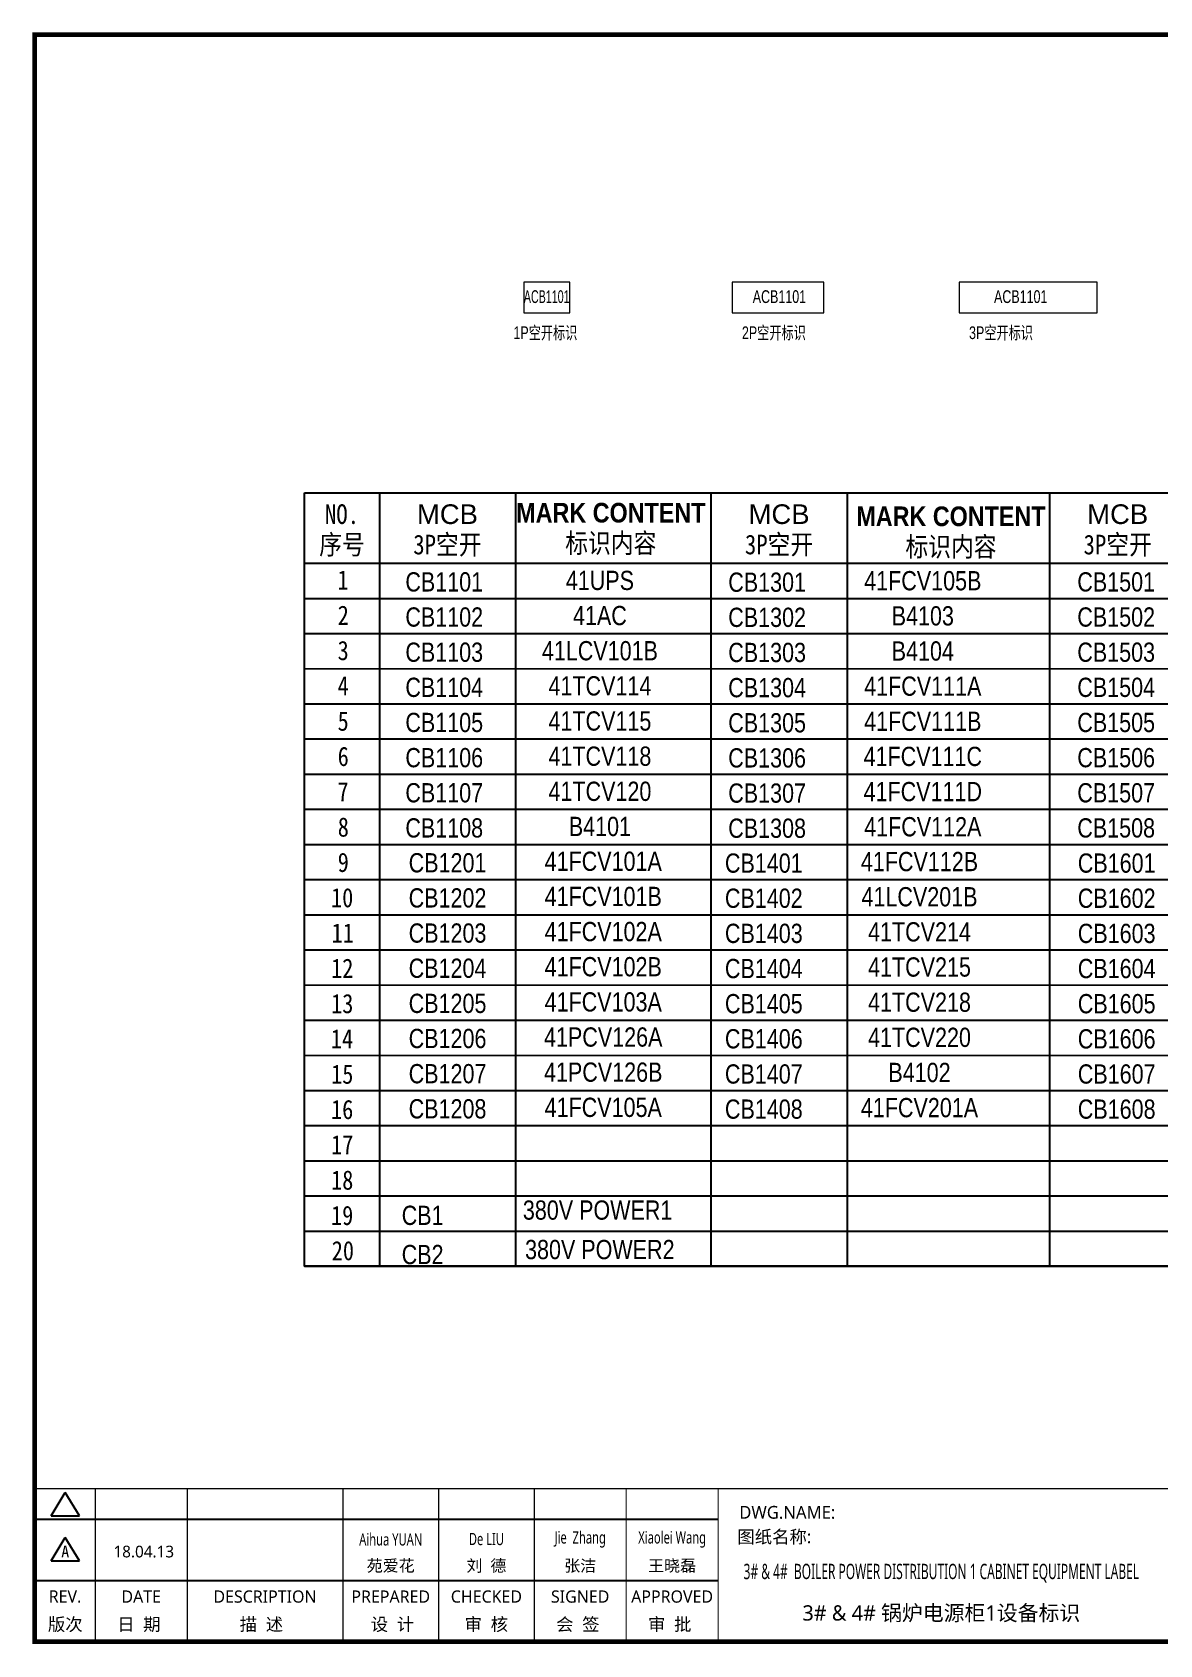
# Model space of a CAD drawing. Extents: x 81437 to 204847, y -54597 to -29444.
# Drawn here: x 115736 to 117947, y -36870 to -33708 of the extents above; entities that cross this region are included whole.
import ezdxf
from ezdxf.enums import TextEntityAlignment as Align

# ---------------------------------------------------------------- set-up
doc = ezdxf.new("R2010")
doc.units = 0
doc.header["$LTSCALE"] = 100
doc.header["$MEASUREMENT"] = 0
for name, color, linetype in [('t', 1, 'Continuous'), ('YLT_GridLine', 7, 'Continuous'), ('YLT_GridText', 7, 'Continuous')]:
    doc.layers.add(name, color=color, linetype=linetype)
doc.layers.add('细实线', color=7, linetype='Continuous', lineweight=20)
doc.styles.add('HZ', font='arial.ttf', dxfattribs={"width": 0.7})
doc.styles.get("Standard").update_dxf_attribs({"font": ''})
doc.styles.add('YLT_Grid', font='', dxfattribs={"width": 0.85})
doc.styles.add('微软雅黑', font='')
doc.styles.get('Standard').set_extended_font_data('SimSun')
doc.styles.get('YLT_Grid').set_extended_font_data('宋体')
doc.styles.get('微软雅黑').set_extended_font_data('Microsoft YaHei')

# ---------------------------------------------------------------- blocks, each defined once
blk = doc.blocks.new('图框')
at = {"color": 7}
for p, q in [((-6.2, -2970.4), (1334, -2970.4)), ((-6.2, -3090.4), (1334, -3090.4))]:
    blk.add_line(p, q, dxfattribs=at)
at = {"color": 7, "const_width": 3}
blk.add_lwpolyline([(4109.5, -2910.4), (-6.2, -2910.4)], dxfattribs=at)
at = {"layer": 't', "color": 7}
for p, q in [((25.8, -2963.9), (53.7, -2918)), ((81.7, -2963.9), (53.7, -2918)), ((25.8, -2963.9), (81.7, -2963.9)), ((25.8, -3051.8), (53.7, -3006)), ((81.7, -3051.8), (53.7, -3006)), ((25.8, -3051.8), (81.7, -3051.8))]:
    blk.add_line(p, q, dxfattribs=at)
at = {"layer": 't', "color": 7, "const_width": 9.62}
blk.add_lwpolyline([(4109.5, -3210.4), (4109.5, -58.9), (-6.2, -58.9), (-6.2, -3210.4)], close=True, dxfattribs=at)
at = {"layer": 't', "color": 7, "const_width": 2.4}
for points in [[(112.6, -2911.6), (112.6, -3210.4)], [(292.9, -2911.6), (292.9, -3210.4)], [(598.2, -2911.6), (598.2, -3215.3)], [(785.8, -2911.6), (785.8, -3215.3)], [(973.4, -2911.6), (973.4, -3215.3)], [(1153.7, -2911.6), (1153.7, -3215.3)], [(1334, -2911.6), (1334, -3215.3)]]:
    blk.add_lwpolyline(points, dxfattribs=at)
at = {"color": 7, "style": '微软雅黑', "flags": 8}
for tag, p, height in [('DWG.NAME:', (1375.5, -2969.2), 25), ('DWG.NO.:', (3122, -3089.3), 24), ('图纸编号', (3309.2, -3111.3), 24), ('FILENO.:', (3122.5, -3165), 24), ('文档号', (3311.6, -3183), 24)]:
    blk.add_attdef(tag, p, '', height=height, dxfattribs=at)
at = {"color": 7, "style": '微软雅黑', "width": 0.8, "flags": 8}
for tag, p, height in [('PROJECTNAME:', (3119.3, -2971.7), 24), ('PROJECT_NAME', (3324.7, -2969.2), 25)]:
    blk.add_attdef(tag, p, '', height=height, dxfattribs=at)
at = {"color": 7, "style": '微软雅黑', "flags": 8}
for tag, height, width, p in [('RENLIU', 24, 0.7, (692, -3009.2)), ('SHUFENWANG', 24, 0.7, (879.6, -3009.2)), ('FANGHOU', 24, 0.7, (1063.6, -3009.2)), ('DANDANLI', 24, 0.7, (1243.9, -3009.2)), ('#10STATIONONTROLCABINETCOVER', 30, 0.6, (1771.7, -3076)), ('HANGZHOUHOLLYSYSAUTOMATIONCO.,LTD.', 24, 0.7, (2763.9, -3104.6))]:
    blk.add_attdef(tag, text='', height=height, dxfattribs=dict(at, width=width)).set_placement(p, align=Align.MIDDLE)
for tag, p in [('图纸名称:', (1371.6, -3024.8)), ('项目名称', (3272.9, -3045.6))]:
    blk.add_attdef(tag, text='', height=25, dxfattribs=at).set_placement(p, align=Align.BOTTOM_LEFT)
at = {"color": 7, "flags": 8}
blk.add_attdef('A', text='', height=23, dxfattribs=at).set_placement((53.7, -3033.7), align=Align.MIDDLE)
at = {"color": 7, "style": '微软雅黑', "flags": 8}
for tag, height, p in [('设计时间', 23, (207.7, -3033.7)), ('刘仁', 23, (692, -3061.1)), ('王姝芬', 23, (879.6, -3061.1)), ('侯方', 23, (1063.6, -3061.1)), ('李丹丹', 23, (1243.9, -3061.1)), ('PAGEXOFX', 24, (3947.6, -3097.9)), ('REV.', 24, (53.2, -3121.9)), ('DATE', 24, (202.7, -3121.9)), ('DESCRIPTION', 24, (445.6, -3121.9)), ('PREPARED', 24, (692, -3121.9)), ('CHECKED', 24, (879.6, -3121.9)), ('SIGNED', 24, (1063.6, -3121.9)), ('APPROVED', 24, (1243.9, -3121.9)), ('图纸名称', 30, (1771.7, -3153.6)), ('第几页共几页', 24, (3947.6, -3172.9))]:
    blk.add_attdef(tag, text='', height=height, dxfattribs=at).set_placement(p, align=Align.MIDDLE)
at = {"layer": 't', "color": 7, "style": '微软雅黑'}
for s, p in [('版次', (53.7, -3176.5)), ('日  期', (198, -3176.5)), ('描  述', (438.3, -3176.5)), ('设  计', (695.3, -3176.5)), ('审  核', (879.4, -3176.5)), ('会  签', (1058.9, -3176.5)), ('审  批', (1239.1, -3176.5))]:
    blk.add_text(s, height=25, dxfattribs=at).set_placement(p, align=Align.MIDDLE_CENTER)
blk = doc.blocks.new('空开标识')
at = {"layer": 'YLT_GridText', "style": 'YLT_Grid', "width": 0.85}
blk.add_attdef('A路1', text='', height=28, dxfattribs=at).set_placement((38.7, 3.5), align=Align.CENTER)
blk = doc.blocks.new('空开12')
at = {"layer": 'YLT_GridText', "style": 'YLT_Grid', "width": 0.8}
blk.add_attdef('KA1', text='', height=28, dxfattribs=at).set_placement((31.4, 0.8), align=Align.CENTER)

msp = doc.modelspace()

# ---------------------------------------------------------------- linework, layer by layer
at = {"layer": 'YLT_GridLine', "color": 7, "lineweight": 25}
for p, q in [((116416.3, -34611.3), (116416.3, -36127.8)), ((116683.4, -34611.3), (116683.4, -36127.8)), ((117066.5, -34611.2), (117066.5, -36127.8)), ((117333.6, -34611.2), (117333.7, -36127.9)), ((117730.7, -34611.3), (117730.7, -36127.9)), ((117730.7, -34611.3), (117730.7, -36127.9)), ((116269.8, -34749.1), (119367.4, -34749.3)), ((116269.8, -34818.1), (119367.4, -34818.2)), ((116269.8, -34887), (119367.4, -34887.1)), ((116269.8, -34955.9), (119367.4, -34956.1)), ((116269.8, -35024.9), (119367.4, -35025)), ((116269.8, -35093.8), (119367.4, -35093.9)), ((116269.8, -35162.7), (119367.4, -35162.9)), ((116269.8, -35231.7), (119367.4, -35231.8)), ((116269.8, -35300.6), (119367.4, -35300.7)), ((116269.8, -35369.5), (119367.4, -35369.7)), ((116269.8, -35438.5), (119367.4, -35438.6)), ((116269.8, -35507.4), (119367.4, -35507.6)), ((116269.8, -35576.3), (119367.4, -35576.5)), ((116269.8, -35645.3), (119367.4, -35645.4)), ((116269.8, -35714.2), (119367.4, -35714.4)), ((116269.8, -35783.1), (119367.4, -35783.3)), ((116269.8, -35852.1), (119367.4, -35852.2)), ((116269.8, -35921), (119367.4, -35921.2)), ((116269.8, -35989.9), (119367.4, -35990.1)), ((116269.8, -36058.9), (119367.4, -36059)), ((116269.8, -36127.8), (119367.4, -36128))]:
    msp.add_line(p, q, dxfattribs=at)
msp.add_lwpolyline([(116269.8, -34611.3), (119367.4, -34611.4), (119367.4, -36128), (116269.8, -36127.8)], close=True, dxfattribs=at)
at = {"layer": '细实线'}
for points in [[(116699.6, -34258.1), (116789.6, -34258.1), (116789.6, -34198.1), (116699.6, -34198.1)], [(117108.1, -34258.1), (117288.1, -34258.1), (117288.1, -34198.1), (117108.1, -34198.1)], [(117553.6, -34258.1), (117823.6, -34258), (117823.6, -34198), (117553.6, -34198.1)]]:
    msp.add_lwpolyline(points, close=True, dxfattribs=at)

# ---------------------------------------------------------------- block references
at = {"color": 1}
ref = msp.add_blockref('图框', (115746.6, -33653.7), dxfattribs=at)
ref.add_attrib('图纸名称:', '图纸名称:', dxfattribs={"color": 7, "height": 25, "style": '微软雅黑', "flags": 8}).set_placement((117118.2, -36678.5), align=Align.BOTTOM_LEFT)
ref.add_attrib('#10STATIONONTROLCABINETCOVER', '3# & 4#  BOILER POWER DISTRIBUTION 1 CABINET EQUIPMENT LABEL', dxfattribs={"color": 7, "height": 30, "style": '微软雅黑', "width": 0.6, "flags": 8}).set_placement((117518.3, -36729.8), align=Align.MIDDLE)
ref.add_attrib('DWG.NAME:', 'DWG.NAME:', (117122, -36623), dxfattribs={"color": 7, "height": 25, "style": '微软雅黑', "flags": 8})
ref.add_attrib('DANDANLI', 'Xiaolei Wang', dxfattribs={"color": 7, "height": 24, "style": '微软雅黑', "width": 0.7, "flags": 8}).set_placement((116990.4, -36663), align=Align.MIDDLE)
ref.add_attrib('FANGHOU', 'Jie  Zhang', dxfattribs={"color": 7, "height": 24, "style": '微软雅黑', "width": 0.7, "flags": 8}).set_placement((116810.1, -36663), align=Align.MIDDLE)
ref.add_attrib('SHUFENWANG', 'De LIU', dxfattribs={"color": 7, "height": 24, "style": '微软雅黑', "width": 0.7, "flags": 8}).set_placement((116626.2, -36663), align=Align.MIDDLE)
ref.add_attrib('RENLIU', 'Aihua YUAN', dxfattribs={"color": 7, "height": 24, "style": '微软雅黑', "width": 0.7, "flags": 8}).set_placement((116438.6, -36663), align=Align.MIDDLE)
ref.add_attrib('APPROVED', 'APPROVED', dxfattribs={"color": 7, "height": 24, "style": '微软雅黑'}).set_placement((116990.4, -36775.7), align=Align.MIDDLE)
ref.add_attrib('SIGNED', 'SIGNED', dxfattribs={"color": 7, "height": 24, "style": '微软雅黑'}).set_placement((116810.1, -36775.7), align=Align.MIDDLE)
ref.add_attrib('CHECKED', 'CHECKED', dxfattribs={"color": 7, "height": 24, "style": '微软雅黑'}).set_placement((116626.2, -36775.7), align=Align.MIDDLE)
ref.add_attrib('PREPARED', 'PREPARED', dxfattribs={"color": 7, "height": 24, "style": '微软雅黑'}).set_placement((116438.6, -36775.7), align=Align.MIDDLE)
ref.add_attrib('DESCRIPTION', 'DESCRIPTION', dxfattribs={"color": 7, "height": 24, "style": '微软雅黑'}).set_placement((116192.1, -36775.7), align=Align.MIDDLE)
ref.add_attrib('DATE', 'DATE', dxfattribs={"color": 7, "height": 24, "style": '微软雅黑', "flags": 8}).set_placement((115949.3, -36775.7), align=Align.MIDDLE)
ref.add_attrib('REV.', 'REV.', dxfattribs={"color": 7, "height": 24, "style": '微软雅黑', "flags": 8}).set_placement((115799.8, -36775.7), align=Align.MIDDLE)
ref.add_attrib('A', 'A', dxfattribs={"color": 7, "height": 23, "flags": 8}).set_placement((115800.3, -36687.5), align=Align.MIDDLE)
ref.add_attrib('设计时间', '18.04.13', dxfattribs={"color": 7, "height": 23, "style": '微软雅黑', "flags": 8}).set_placement((115954.3, -36687.5), align=Align.MIDDLE)
ref.add_attrib('李丹丹', '王晓磊', dxfattribs={"color": 7, "height": 23, "style": '微软雅黑', "flags": 8}).set_placement((116990.4, -36714.8), align=Align.MIDDLE)
ref.add_attrib('侯方', '张洁', dxfattribs={"color": 7, "height": 23, "style": '微软雅黑', "flags": 8}).set_placement((116810.1, -36714.8), align=Align.MIDDLE)
ref.add_attrib('王姝芬', '刘  德', dxfattribs={"color": 7, "height": 23, "style": '微软雅黑', "flags": 8}).set_placement((116626.2, -36714.8), align=Align.MIDDLE)
ref.add_attrib('刘仁', '苑爱花', dxfattribs={"color": 7, "height": 23, "style": '微软雅黑', "flags": 8}).set_placement((116438.6, -36714.8), align=Align.MIDDLE)
ref.add_attrib('图纸名称', '3# & 4# 锅炉电源柜1设备标识', dxfattribs={"color": 7, "height": 30, "style": '微软雅黑', "flags": 8}).set_placement((117518.3, -36807.3), align=Align.MIDDLE)
at = {"layer": '细实线'}
ref = msp.add_blockref('空开12', (116501.2, -34805.7), dxfattribs=dict(at, xscale=1.348704000001308, yscale=1.348703999999834, zscale=1.348704))
ref.add_attrib('KA1', 'CB1101', dxfattribs={"layer": 'YLT_GridText', "height": 37.76, "style": 'HZ', "width": 0.8}).set_placement((116543.5, -34804.6), align=Align.CENTER)
ref = msp.add_blockref('空开标识', (116796.6, -34806.4), dxfattribs=dict(at, xscale=1.348704000001308, yscale=1.348703999999834, zscale=1.348704))
ref.add_attrib('A路1', '41UPS', dxfattribs={"layer": 'YLT_GridText', "height": 37.76, "style": 'HZ', "width": 0.8}).set_placement((116848.8, -34801.7), align=Align.CENTER)
ref = msp.add_blockref('空开12', (117134.4, -34806.3), dxfattribs=dict(at, xscale=1.348704000001308, yscale=1.348703999999834, zscale=1.348704))
ref.add_attrib('KA1', 'CB1301', dxfattribs={"layer": 'YLT_GridText', "height": 37.76, "style": 'HZ', "width": 0.8}).set_placement((117176.7, -34805.2), align=Align.CENTER)
ref = msp.add_blockref('空开标识', (117429.8, -34806.9), dxfattribs=dict(at, xscale=1.348704000001308, yscale=1.348703999999834, zscale=1.348704))
ref.add_attrib('A路1', '41FCV105B', dxfattribs={"layer": 'YLT_GridText', "height": 37.76, "style": 'HZ', "width": 0.8}).set_placement((117482, -34802.3), align=Align.CENTER)
ref = msp.add_blockref('空开12', (117818.9, -34805.7), dxfattribs=dict(at, xscale=1.348704000001308, yscale=1.348703999999834, zscale=1.348704))
ref.add_attrib('KA1', 'CB1501', dxfattribs={"layer": 'YLT_GridText', "height": 37.76, "style": 'HZ', "width": 0.8}).set_placement((117861.2, -34804.6), align=Align.CENTER)
ref = msp.add_blockref('空开12', (116501.2, -34874.7), dxfattribs=dict(at, xscale=1.348704000001308, yscale=1.348703999999834, zscale=1.348704))
ref.add_attrib('KA1', 'CB1102', dxfattribs={"layer": 'YLT_GridText', "height": 37.76, "style": 'HZ', "width": 0.8}).set_placement((116543.5, -34873.5), align=Align.CENTER)
ref = msp.add_blockref('空开标识', (116796.6, -34875.3), dxfattribs=dict(at, xscale=1.348704000001308, yscale=1.348703999999834, zscale=1.348704))
ref.add_attrib('A路1', '41AC', dxfattribs={"layer": 'YLT_GridText', "height": 37.76, "style": 'HZ', "width": 0.8}).set_placement((116848.8, -34870.6), align=Align.CENTER)
ref = msp.add_blockref('空开12', (117134.4, -34875.2), dxfattribs=dict(at, xscale=1.348704000001308, yscale=1.348703999999834, zscale=1.348704))
ref.add_attrib('KA1', 'CB1302', dxfattribs={"layer": 'YLT_GridText', "height": 37.76, "style": 'HZ', "width": 0.8}).set_placement((117176.7, -34874.1), align=Align.CENTER)
ref = msp.add_blockref('空开标识', (117429.8, -34875.9), dxfattribs=dict(at, xscale=1.348704000001308, yscale=1.348703999999834, zscale=1.348704))
ref.add_attrib('A路1', 'B4103', dxfattribs={"layer": 'YLT_GridText', "height": 37.76, "style": 'HZ', "width": 0.8}).set_placement((117482, -34871.2), align=Align.CENTER)
ref = msp.add_blockref('空开12', (117818.9, -34874.7), dxfattribs=dict(at, xscale=1.348704000001308, yscale=1.348703999999834, zscale=1.348704))
ref.add_attrib('KA1', 'CB1502', dxfattribs={"layer": 'YLT_GridText', "height": 37.76, "style": 'HZ', "width": 0.8}).set_placement((117861.2, -34873.5), align=Align.CENTER)
ref = msp.add_blockref('空开12', (116501.2, -34943.6), dxfattribs=dict(at, xscale=1.348704000001308, yscale=1.348703999999834, zscale=1.348704))
ref.add_attrib('KA1', 'CB1103', dxfattribs={"layer": 'YLT_GridText', "height": 37.76, "style": 'HZ', "width": 0.8}).set_placement((116543.5, -34942.5), align=Align.CENTER)
ref = msp.add_blockref('空开标识', (116796.6, -34944.2), dxfattribs=dict(at, xscale=1.348704000001308, yscale=1.348703999999834, zscale=1.348704))
ref.add_attrib('A路1', '41LCV101B', dxfattribs={"layer": 'YLT_GridText', "height": 37.76, "style": 'HZ', "width": 0.8}).set_placement((116848.8, -34939.6), align=Align.CENTER)
ref = msp.add_blockref('空开12', (117134.4, -34944.2), dxfattribs=dict(at, xscale=1.348704000001308, yscale=1.348703999999834, zscale=1.348704))
ref.add_attrib('KA1', 'CB1303', dxfattribs={"layer": 'YLT_GridText', "height": 37.76, "style": 'HZ', "width": 0.8}).set_placement((117176.7, -34943), align=Align.CENTER)
ref = msp.add_blockref('空开标识', (117429.8, -34944.8), dxfattribs=dict(at, xscale=1.348704000001308, yscale=1.348703999999834, zscale=1.348704))
ref.add_attrib('A路1', 'B4104', dxfattribs={"layer": 'YLT_GridText', "height": 37.76, "style": 'HZ', "width": 0.8}).set_placement((117482, -34940.1), align=Align.CENTER)
ref = msp.add_blockref('空开12', (117818.9, -34943.6), dxfattribs=dict(at, xscale=1.348704000001308, yscale=1.348703999999834, zscale=1.348704))
ref.add_attrib('KA1', 'CB1503', dxfattribs={"layer": 'YLT_GridText', "height": 37.76, "style": 'HZ', "width": 0.8}).set_placement((117861.2, -34942.5), align=Align.CENTER)
ref = msp.add_blockref('空开12', (116501.2, -35012.5), dxfattribs=dict(at, xscale=1.348704000001308, yscale=1.348703999999834, zscale=1.348704))
ref.add_attrib('KA1', 'CB1104', dxfattribs={"layer": 'YLT_GridText', "height": 37.76, "style": 'HZ', "width": 0.8}).set_placement((116543.5, -35011.4), align=Align.CENTER)
ref = msp.add_blockref('空开标识', (116796.6, -35013.2), dxfattribs=dict(at, xscale=1.348704000001308, yscale=1.348703999999834, zscale=1.348704))
ref.add_attrib('A路1', '41TCV114', dxfattribs={"layer": 'YLT_GridText', "height": 37.76, "style": 'HZ', "width": 0.8}).set_placement((116848.8, -35008.5), align=Align.CENTER)
ref = msp.add_blockref('空开12', (117134.4, -35013.1), dxfattribs=dict(at, xscale=1.348704000001308, yscale=1.348703999999834, zscale=1.348704))
ref.add_attrib('KA1', 'CB1304', dxfattribs={"layer": 'YLT_GridText', "height": 37.76, "style": 'HZ', "width": 0.8}).set_placement((117176.7, -35012), align=Align.CENTER)
ref = msp.add_blockref('空开标识', (117429.8, -35013.7), dxfattribs=dict(at, xscale=1.348704000001308, yscale=1.348703999999834, zscale=1.348704))
ref.add_attrib('A路1', '41FCV111A', dxfattribs={"layer": 'YLT_GridText', "height": 37.76, "style": 'HZ', "width": 0.8}).set_placement((117482, -35009.1), align=Align.CENTER)
ref = msp.add_blockref('空开12', (117818.9, -35012.5), dxfattribs=dict(at, xscale=1.348704000001308, yscale=1.348703999999834, zscale=1.348704))
ref.add_attrib('KA1', 'CB1504', dxfattribs={"layer": 'YLT_GridText', "height": 37.76, "style": 'HZ', "width": 0.8}).set_placement((117861.2, -35011.4), align=Align.CENTER)
ref = msp.add_blockref('空开标识', (116796.6, -35082.1), dxfattribs=dict(at, xscale=1.348704000001308, yscale=1.348703999999834, zscale=1.348704))
ref.add_attrib('A路1', '41TCV115', dxfattribs={"layer": 'YLT_GridText', "height": 37.76, "style": 'HZ', "width": 0.8}).set_placement((116848.8, -35077.4), align=Align.CENTER)
ref = msp.add_blockref('空开12', (116501.2, -35081.5), dxfattribs=dict(at, xscale=1.348704000001308, yscale=1.348703999999834, zscale=1.348704))
ref.add_attrib('KA1', 'CB1105', dxfattribs={"layer": 'YLT_GridText', "height": 37.76, "style": 'HZ', "width": 0.8}).set_placement((116543.5, -35080.3), align=Align.CENTER)
ref = msp.add_blockref('空开12', (117134.4, -35082), dxfattribs=dict(at, xscale=1.348704000001308, yscale=1.348703999999834, zscale=1.348704))
ref.add_attrib('KA1', 'CB1305', dxfattribs={"layer": 'YLT_GridText', "height": 37.76, "style": 'HZ', "width": 0.8}).set_placement((117176.7, -35080.9), align=Align.CENTER)
ref = msp.add_blockref('空开标识', (117429.8, -35082.7), dxfattribs=dict(at, xscale=1.348704000001308, yscale=1.348703999999834, zscale=1.348704))
ref.add_attrib('A路1', '41FCV111B', dxfattribs={"layer": 'YLT_GridText', "height": 37.76, "style": 'HZ', "width": 0.8}).set_placement((117482, -35078), align=Align.CENTER)
ref = msp.add_blockref('空开12', (117818.9, -35081.5), dxfattribs=dict(at, xscale=1.348704000001308, yscale=1.348703999999834, zscale=1.348704))
ref.add_attrib('KA1', 'CB1505', dxfattribs={"layer": 'YLT_GridText', "height": 37.76, "style": 'HZ', "width": 0.8}).set_placement((117861.2, -35080.3), align=Align.CENTER)
ref = msp.add_blockref('空开12', (116501.2, -35150.4), dxfattribs=dict(at, xscale=1.348704000001308, yscale=1.348703999999834, zscale=1.348704))
ref.add_attrib('KA1', 'CB1106', dxfattribs={"layer": 'YLT_GridText', "height": 37.76, "style": 'HZ', "width": 0.8}).set_placement((116543.5, -35149.3), align=Align.CENTER)
ref = msp.add_blockref('空开标识', (116796.6, -35151), dxfattribs=dict(at, xscale=1.348704000001308, yscale=1.348703999999834, zscale=1.348704))
ref.add_attrib('A路1', '41TCV118', dxfattribs={"layer": 'YLT_GridText', "height": 37.76, "style": 'HZ', "width": 0.8}).set_placement((116848.8, -35146.4), align=Align.CENTER)
ref = msp.add_blockref('空开12', (117134.4, -35151), dxfattribs=dict(at, xscale=1.348704000001308, yscale=1.348703999999834, zscale=1.348704))
ref.add_attrib('KA1', 'CB1306', dxfattribs={"layer": 'YLT_GridText', "height": 37.76, "style": 'HZ', "width": 0.8}).set_placement((117176.7, -35149.8), align=Align.CENTER)
ref = msp.add_blockref('空开标识', (117429.8, -35151.6), dxfattribs=dict(at, xscale=1.348704000001308, yscale=1.348703999999834, zscale=1.348704))
ref.add_attrib('A路1', '41FCV111C', dxfattribs={"layer": 'YLT_GridText', "height": 37.76, "style": 'HZ', "width": 0.8}).set_placement((117482, -35146.9), align=Align.CENTER)
ref = msp.add_blockref('空开12', (117818.9, -35150.4), dxfattribs=dict(at, xscale=1.348704000001308, yscale=1.348703999999834, zscale=1.348704))
ref.add_attrib('KA1', 'CB1506', dxfattribs={"layer": 'YLT_GridText', "height": 37.76, "style": 'HZ', "width": 0.8}).set_placement((117861.2, -35149.3), align=Align.CENTER)
ref = msp.add_blockref('空开12', (116501.2, -35219.3), dxfattribs=dict(at, xscale=1.348704000001308, yscale=1.348703999999834, zscale=1.348704))
ref.add_attrib('KA1', 'CB1107', dxfattribs={"layer": 'YLT_GridText', "height": 37.76, "style": 'HZ', "width": 0.8}).set_placement((116543.5, -35218.2), align=Align.CENTER)
ref = msp.add_blockref('空开标识', (116796.6, -35220), dxfattribs=dict(at, xscale=1.348704000001308, yscale=1.348703999999834, zscale=1.348704))
ref.add_attrib('A路1', '41TCV120', dxfattribs={"layer": 'YLT_GridText', "height": 37.76, "style": 'HZ', "width": 0.8}).set_placement((116848.8, -35215.3), align=Align.CENTER)
ref = msp.add_blockref('空开12', (117134.4, -35219.9), dxfattribs=dict(at, xscale=1.348704000001308, yscale=1.348703999999834, zscale=1.348704))
ref.add_attrib('KA1', 'CB1307', dxfattribs={"layer": 'YLT_GridText', "height": 37.76, "style": 'HZ', "width": 0.8}).set_placement((117176.7, -35218.8), align=Align.CENTER)
ref = msp.add_blockref('空开标识', (117429.8, -35220.6), dxfattribs=dict(at, xscale=1.348704000001308, yscale=1.348703999999834, zscale=1.348704))
ref.add_attrib('A路1', '41FCV111D', dxfattribs={"layer": 'YLT_GridText', "height": 37.76, "style": 'HZ', "width": 0.8}).set_placement((117482, -35215.9), align=Align.CENTER)
ref = msp.add_blockref('空开12', (117818.9, -35219.3), dxfattribs=dict(at, xscale=1.348704000001308, yscale=1.348703999999834, zscale=1.348704))
ref.add_attrib('KA1', 'CB1507', dxfattribs={"layer": 'YLT_GridText', "height": 37.76, "style": 'HZ', "width": 0.8}).set_placement((117861.2, -35218.2), align=Align.CENTER)
ref = msp.add_blockref('空开12', (116501.2, -35288.3), dxfattribs=dict(at, xscale=1.348704000001308, yscale=1.348703999999834, zscale=1.348704))
ref.add_attrib('KA1', 'CB1108', dxfattribs={"layer": 'YLT_GridText', "height": 37.76, "style": 'HZ', "width": 0.8}).set_placement((116543.5, -35287.1), align=Align.CENTER)
ref = msp.add_blockref('空开标识', (116796.6, -35288.9), dxfattribs=dict(at, xscale=1.348704000001308, yscale=1.348703999999834, zscale=1.348704))
ref.add_attrib('A路1', 'B4101', dxfattribs={"layer": 'YLT_GridText', "height": 37.76, "style": 'HZ', "width": 0.8}).set_placement((116848.8, -35284.2), align=Align.CENTER)
ref = msp.add_blockref('空开12', (117134.4, -35288.8), dxfattribs=dict(at, xscale=1.348704000001308, yscale=1.348703999999834, zscale=1.348704))
ref.add_attrib('KA1', 'CB1308', dxfattribs={"layer": 'YLT_GridText', "height": 37.76, "style": 'HZ', "width": 0.8}).set_placement((117176.7, -35287.7), align=Align.CENTER)
ref = msp.add_blockref('空开标识', (117429.8, -35289.5), dxfattribs=dict(at, xscale=1.348704000001308, yscale=1.348703999999834, zscale=1.348704))
ref.add_attrib('A路1', '41FCV112A', dxfattribs={"layer": 'YLT_GridText', "height": 37.76, "style": 'HZ', "width": 0.8}).set_placement((117482, -35284.8), align=Align.CENTER)
ref = msp.add_blockref('空开12', (117818.9, -35288.3), dxfattribs=dict(at, xscale=1.348704000001308, yscale=1.348703999999834, zscale=1.348704))
ref.add_attrib('KA1', 'CB1508', dxfattribs={"layer": 'YLT_GridText', "height": 37.76, "style": 'HZ', "width": 0.8}).set_placement((117861.2, -35287.1), align=Align.CENTER)
ref = msp.add_blockref('空开12', (116507.6, -35356.6), dxfattribs=dict(at, xscale=1.348704000001308, yscale=1.348703999999834, zscale=1.348704))
ref.add_attrib('KA1', 'CB1201', dxfattribs={"layer": 'YLT_GridText', "height": 37.76, "style": 'HZ', "width": 0.8}).set_placement((116550, -35355.5), align=Align.CENTER)
ref = msp.add_blockref('空开标识', (116803, -35357.2), dxfattribs=dict(at, xscale=1.348704000001308, yscale=1.348703999999834, zscale=1.348704))
ref.add_attrib('A路1', '41FCV101A', dxfattribs={"layer": 'YLT_GridText', "height": 37.76, "style": 'HZ', "width": 0.8}).set_placement((116855.3, -35352.5), align=Align.CENTER)
ref = msp.add_blockref('空开12', (117127.9, -35357.2), dxfattribs=dict(at, xscale=1.348704000001308, yscale=1.348703999999834, zscale=1.348704))
ref.add_attrib('KA1', 'CB1401', dxfattribs={"layer": 'YLT_GridText', "height": 37.76, "style": 'HZ', "width": 0.8}).set_placement((117170.2, -35356.1), align=Align.CENTER)
ref = msp.add_blockref('空开标识', (117423.3, -35357.8), dxfattribs=dict(at, xscale=1.348704000001308, yscale=1.348703999999834, zscale=1.348704))
ref.add_attrib('A路1', '41FCV112B', dxfattribs={"layer": 'YLT_GridText', "height": 37.76, "style": 'HZ', "width": 0.8}).set_placement((117475.5, -35353.1), align=Align.CENTER)
ref = msp.add_blockref('空开12', (117819.9, -35357.2), dxfattribs=dict(at, xscale=1.348704000001308, yscale=1.348703999999834, zscale=1.348704))
ref.add_attrib('KA1', 'CB1601', dxfattribs={"layer": 'YLT_GridText', "height": 37.76, "style": 'HZ', "width": 0.8}).set_placement((117862.2, -35356.1), align=Align.CENTER)
ref = msp.add_blockref('空开12', (116507.6, -35425.5), dxfattribs=dict(at, xscale=1.348704000001308, yscale=1.348703999999834, zscale=1.348704))
ref.add_attrib('KA1', 'CB1202', dxfattribs={"layer": 'YLT_GridText', "height": 37.76, "style": 'HZ', "width": 0.8}).set_placement((116550, -35424.4), align=Align.CENTER)
ref = msp.add_blockref('空开标识', (116803, -35426.2), dxfattribs=dict(at, xscale=1.348704000001308, yscale=1.348703999999834, zscale=1.348704))
ref.add_attrib('A路1', '41FCV101B', dxfattribs={"layer": 'YLT_GridText', "height": 37.76, "style": 'HZ', "width": 0.8}).set_placement((116855.3, -35421.5), align=Align.CENTER)
ref = msp.add_blockref('空开12', (117127.9, -35426.1), dxfattribs=dict(at, xscale=1.348704000001308, yscale=1.348703999999834, zscale=1.348704))
ref.add_attrib('KA1', 'CB1402', dxfattribs={"layer": 'YLT_GridText', "height": 37.76, "style": 'HZ', "width": 0.8}).set_placement((117170.2, -35425), align=Align.CENTER)
ref = msp.add_blockref('空开标识', (117423.3, -35426.8), dxfattribs=dict(at, xscale=1.348704000001308, yscale=1.348703999999834, zscale=1.348704))
ref.add_attrib('A路1', '41LCV201B', dxfattribs={"layer": 'YLT_GridText', "height": 37.76, "style": 'HZ', "width": 0.8}).set_placement((117475.5, -35422.1), align=Align.CENTER)
ref = msp.add_blockref('空开12', (117819.9, -35426.2), dxfattribs=dict(at, xscale=1.348704000001308, yscale=1.348703999999834, zscale=1.348704))
ref.add_attrib('KA1', 'CB1602', dxfattribs={"layer": 'YLT_GridText', "height": 37.76, "style": 'HZ', "width": 0.8}).set_placement((117862.2, -35425), align=Align.CENTER)
ref = msp.add_blockref('空开12', (116507.6, -35494.5), dxfattribs=dict(at, xscale=1.348704000001308, yscale=1.348703999999834, zscale=1.348704))
ref.add_attrib('KA1', 'CB1203', dxfattribs={"layer": 'YLT_GridText', "height": 37.76, "style": 'HZ', "width": 0.8}).set_placement((116550, -35493.3), align=Align.CENTER)
ref = msp.add_blockref('空开标识', (116803, -35495.1), dxfattribs=dict(at, xscale=1.348704000001308, yscale=1.348703999999834, zscale=1.348704))
ref.add_attrib('A路1', '41FCV102A', dxfattribs={"layer": 'YLT_GridText', "height": 37.76, "style": 'HZ', "width": 0.8}).set_placement((116855.3, -35490.4), align=Align.CENTER)
ref = msp.add_blockref('空开12', (117127.9, -35495.1), dxfattribs=dict(at, xscale=1.348704000001308, yscale=1.348703999999834, zscale=1.348704))
ref.add_attrib('KA1', 'CB1403', dxfattribs={"layer": 'YLT_GridText', "height": 37.76, "style": 'HZ', "width": 0.8}).set_placement((117170.2, -35493.9), align=Align.CENTER)
ref = msp.add_blockref('空开标识', (117423.3, -35495.7), dxfattribs=dict(at, xscale=1.348704000001308, yscale=1.348703999999834, zscale=1.348704))
ref.add_attrib('A路1', '41TCV214', dxfattribs={"layer": 'YLT_GridText', "height": 37.76, "style": 'HZ', "width": 0.8}).set_placement((117475.5, -35491), align=Align.CENTER)
ref = msp.add_blockref('空开12', (117819.9, -35495.1), dxfattribs=dict(at, xscale=1.348704000001308, yscale=1.348703999999834, zscale=1.348704))
ref.add_attrib('KA1', 'CB1603', dxfattribs={"layer": 'YLT_GridText', "height": 37.76, "style": 'HZ', "width": 0.8}).set_placement((117862.2, -35494), align=Align.CENTER)
ref = msp.add_blockref('空开12', (116507.6, -35563.4), dxfattribs=dict(at, xscale=1.348704000001308, yscale=1.348703999999834, zscale=1.348704))
ref.add_attrib('KA1', 'CB1204', dxfattribs={"layer": 'YLT_GridText', "height": 37.76, "style": 'HZ', "width": 0.8}).set_placement((116550, -35562.3), align=Align.CENTER)
ref = msp.add_blockref('空开标识', (116803, -35564), dxfattribs=dict(at, xscale=1.348704000001308, yscale=1.348703999999834, zscale=1.348704))
ref.add_attrib('A路1', '41FCV102B', dxfattribs={"layer": 'YLT_GridText', "height": 37.76, "style": 'HZ', "width": 0.8}).set_placement((116855.3, -35559.3), align=Align.CENTER)
ref = msp.add_blockref('空开12', (117127.9, -35564), dxfattribs=dict(at, xscale=1.348704000001308, yscale=1.348703999999834, zscale=1.348704))
ref.add_attrib('KA1', 'CB1404', dxfattribs={"layer": 'YLT_GridText', "height": 37.76, "style": 'HZ', "width": 0.8}).set_placement((117170.2, -35562.9), align=Align.CENTER)
ref = msp.add_blockref('空开标识', (117423.3, -35564.6), dxfattribs=dict(at, xscale=1.348704000001308, yscale=1.348703999999834, zscale=1.348704))
ref.add_attrib('A路1', '41TCV215', dxfattribs={"layer": 'YLT_GridText', "height": 37.76, "style": 'HZ', "width": 0.8}).set_placement((117475.5, -35559.9), align=Align.CENTER)
ref = msp.add_blockref('空开12', (117819.9, -35564), dxfattribs=dict(at, xscale=1.348704000001308, yscale=1.348703999999834, zscale=1.348704))
ref.add_attrib('KA1', 'CB1604', dxfattribs={"layer": 'YLT_GridText', "height": 37.76, "style": 'HZ', "width": 0.8}).set_placement((117862.2, -35562.9), align=Align.CENTER)
ref = msp.add_blockref('空开12', (116507.6, -35632.3), dxfattribs=dict(at, xscale=1.348704000001308, yscale=1.348703999999834, zscale=1.348704))
ref.add_attrib('KA1', 'CB1205', dxfattribs={"layer": 'YLT_GridText', "height": 37.76, "style": 'HZ', "width": 0.8}).set_placement((116550, -35631.2), align=Align.CENTER)
ref = msp.add_blockref('空开标识', (116803, -35633), dxfattribs=dict(at, xscale=1.348704000001308, yscale=1.348703999999834, zscale=1.348704))
ref.add_attrib('A路1', '41FCV103A', dxfattribs={"layer": 'YLT_GridText', "height": 37.76, "style": 'HZ', "width": 0.8}).set_placement((116855.3, -35628.3), align=Align.CENTER)
ref = msp.add_blockref('空开12', (117127.9, -35632.9), dxfattribs=dict(at, xscale=1.348704000001308, yscale=1.348703999999834, zscale=1.348704))
ref.add_attrib('KA1', 'CB1405', dxfattribs={"layer": 'YLT_GridText', "height": 37.76, "style": 'HZ', "width": 0.8}).set_placement((117170.2, -35631.8), align=Align.CENTER)
ref = msp.add_blockref('空开标识', (117423.3, -35633.6), dxfattribs=dict(at, xscale=1.348704000001308, yscale=1.348703999999834, zscale=1.348704))
ref.add_attrib('A路1', '41TCV218', dxfattribs={"layer": 'YLT_GridText', "height": 37.76, "style": 'HZ', "width": 0.8}).set_placement((117475.5, -35628.9), align=Align.CENTER)
ref = msp.add_blockref('空开12', (117819.9, -35633), dxfattribs=dict(at, xscale=1.348704000001308, yscale=1.348703999999834, zscale=1.348704))
ref.add_attrib('KA1', 'CB1605', dxfattribs={"layer": 'YLT_GridText', "height": 37.76, "style": 'HZ', "width": 0.8}).set_placement((117862.2, -35631.8), align=Align.CENTER)
ref = msp.add_blockref('空开12', (116507.6, -35701.3), dxfattribs=dict(at, xscale=1.348704000001308, yscale=1.348703999999834, zscale=1.348704))
ref.add_attrib('KA1', 'CB1206', dxfattribs={"layer": 'YLT_GridText', "height": 37.76, "style": 'HZ', "width": 0.8}).set_placement((116550, -35700.1), align=Align.CENTER)
ref = msp.add_blockref('空开标识', (116803, -35701.9), dxfattribs=dict(at, xscale=1.348704000001308, yscale=1.348703999999834, zscale=1.348704))
ref.add_attrib('A路1', '41PCV126A', dxfattribs={"layer": 'YLT_GridText', "height": 37.76, "style": 'HZ', "width": 0.8}).set_placement((116855.3, -35697.2), align=Align.CENTER)
ref = msp.add_blockref('空开12', (117127.9, -35701.9), dxfattribs=dict(at, xscale=1.348704000001308, yscale=1.348703999999834, zscale=1.348704))
ref.add_attrib('KA1', 'CB1406', dxfattribs={"layer": 'YLT_GridText', "height": 37.76, "style": 'HZ', "width": 0.8}).set_placement((117170.2, -35700.7), align=Align.CENTER)
ref = msp.add_blockref('空开标识', (117423.3, -35702.5), dxfattribs=dict(at, xscale=1.348704000001308, yscale=1.348703999999834, zscale=1.348704))
ref.add_attrib('A路1', '41TCV220', dxfattribs={"layer": 'YLT_GridText', "height": 37.76, "style": 'HZ', "width": 0.8}).set_placement((117475.5, -35697.8), align=Align.CENTER)
ref = msp.add_blockref('空开12', (117819.9, -35701.9), dxfattribs=dict(at, xscale=1.348704000001308, yscale=1.348703999999834, zscale=1.348704))
ref.add_attrib('KA1', 'CB1606', dxfattribs={"layer": 'YLT_GridText', "height": 37.76, "style": 'HZ', "width": 0.8}).set_placement((117862.2, -35700.8), align=Align.CENTER)
ref = msp.add_blockref('空开12', (116507.6, -35770.2), dxfattribs=dict(at, xscale=1.348704000001308, yscale=1.348703999999834, zscale=1.348704))
ref.add_attrib('KA1', 'CB1207', dxfattribs={"layer": 'YLT_GridText', "height": 37.76, "style": 'HZ', "width": 0.8}).set_placement((116550, -35769.1), align=Align.CENTER)
ref = msp.add_blockref('空开标识', (116803, -35770.8), dxfattribs=dict(at, xscale=1.348704000001308, yscale=1.348703999999834, zscale=1.348704))
ref.add_attrib('A路1', '41PCV126B', dxfattribs={"layer": 'YLT_GridText', "height": 37.76, "style": 'HZ', "width": 0.8}).set_placement((116855.3, -35766.1), align=Align.CENTER)
ref = msp.add_blockref('空开12', (117127.9, -35770.8), dxfattribs=dict(at, xscale=1.348704000001308, yscale=1.348703999999834, zscale=1.348704))
ref.add_attrib('KA1', 'CB1407', dxfattribs={"layer": 'YLT_GridText', "height": 37.76, "style": 'HZ', "width": 0.8}).set_placement((117170.2, -35769.7), align=Align.CENTER)
ref = msp.add_blockref('空开标识', (117423.3, -35771.4), dxfattribs=dict(at, xscale=1.348704000001308, yscale=1.348703999999834, zscale=1.348704))
ref.add_attrib('A路1', 'B4102', dxfattribs={"layer": 'YLT_GridText', "height": 37.76, "style": 'HZ', "width": 0.8}).set_placement((117475.5, -35766.7), align=Align.CENTER)
ref = msp.add_blockref('空开12', (117819.9, -35770.8), dxfattribs=dict(at, xscale=1.348704000001308, yscale=1.348703999999834, zscale=1.348704))
ref.add_attrib('KA1', 'CB1607', dxfattribs={"layer": 'YLT_GridText', "height": 37.76, "style": 'HZ', "width": 0.8}).set_placement((117862.2, -35769.7), align=Align.CENTER)
ref = msp.add_blockref('空开标识', (116803, -35839.8), dxfattribs=dict(at, xscale=1.348704000001308, yscale=1.348703999999834, zscale=1.348704))
ref.add_attrib('A路1', '41FCV105A', dxfattribs={"layer": 'YLT_GridText', "height": 37.76, "style": 'HZ', "width": 0.8}).set_placement((116855.3, -35835.1), align=Align.CENTER)
ref = msp.add_blockref('空开标识', (117423.3, -35840.4), dxfattribs=dict(at, xscale=1.348704000001308, yscale=1.348703999999834, zscale=1.348704))
ref.add_attrib('A路1', '41FCV201A', dxfattribs={"layer": 'YLT_GridText', "height": 37.76, "style": 'HZ', "width": 0.8}).set_placement((117475.5, -35835.7), align=Align.CENTER)
ref = msp.add_blockref('空开12', (116507.6, -35839.1), dxfattribs=dict(at, xscale=1.348704000001308, yscale=1.348703999999834, zscale=1.348704))
ref.add_attrib('KA1', 'CB1208', dxfattribs={"layer": 'YLT_GridText', "height": 37.76, "style": 'HZ', "width": 0.8}).set_placement((116550, -35838), align=Align.CENTER)
ref = msp.add_blockref('空开12', (117127.9, -35839.7), dxfattribs=dict(at, xscale=1.348704000001308, yscale=1.348703999999834, zscale=1.348704))
ref.add_attrib('KA1', 'CB1408', dxfattribs={"layer": 'YLT_GridText', "height": 37.76, "style": 'HZ', "width": 0.8}).set_placement((117170.2, -35838.6), align=Align.CENTER)
ref = msp.add_blockref('空开12', (117819.9, -35839.8), dxfattribs=dict(at, xscale=1.348704000001308, yscale=1.348703999999834, zscale=1.348704))
ref.add_attrib('KA1', 'CB1608', dxfattribs={"layer": 'YLT_GridText', "height": 37.76, "style": 'HZ', "width": 0.8}).set_placement((117862.2, -35838.6), align=Align.CENTER)
ref = msp.add_blockref('空开12', (116458.8, -36048), dxfattribs=dict(at, xscale=1.348704000001308, yscale=1.348703999999834, zscale=1.348704))
ref.add_attrib('KA1', 'CB1', dxfattribs={"layer": 'YLT_GridText', "height": 37.76, "style": 'HZ', "width": 0.8}).set_placement((116501.1, -36046.9), align=Align.CENTER)
ref = msp.add_blockref('空开标识', (116792.1, -36041.3), dxfattribs=dict(at, xscale=1.348704000001308, yscale=1.348703999999834, zscale=1.348704))
ref.add_attrib('A路1', '380V POWER1', dxfattribs={"layer": 'YLT_GridText', "height": 37.764, "style": 'HZ', "width": 0.8}).set_placement((116844.3, -36036.6), align=Align.CENTER)
ref = msp.add_blockref('空开标识', (116796.4, -36118.7), dxfattribs=dict(at, xscale=1.348704000001308, yscale=1.348703999999834, zscale=1.348704))
ref.add_attrib('A路1', '380V POWER2', dxfattribs={"layer": 'YLT_GridText', "height": 37.764, "style": 'HZ', "width": 0.8}).set_placement((116848.6, -36114), align=Align.CENTER)
ref = msp.add_blockref('空开12', (116458.8, -36124.9), dxfattribs=dict(at, xscale=1.348704000001308, yscale=1.348703999999834, zscale=1.348704))
ref.add_attrib('KA1', 'CB2', dxfattribs={"layer": 'YLT_GridText', "height": 37.76, "style": 'HZ', "width": 0.8}).set_placement((116501.1, -36123.8), align=Align.CENTER)

# ---------------------------------------------------------------- texts
at = {"layer": 'YLT_GridText', "style": 'YLT_Grid', "width": 0.85}
for s, height, p in [('1', 37.8, (116334, -34800.8)), ('2', 37.8, (116334.6, -34870)), ('3', 37.8, (116334.4, -34939.2)), ('4', 37.8, (116334.3, -35008.5)), ('5', 37.8, (116334.4, -35077.7)), ('6', 37.8, (116334.5, -35146.9)), ('7', 37.8, (116334.2, -35216.2)), ('8', 37.8, (116334.7, -35285.4)), ('9', 37.8, (116334.6, -35354.6)), ('10', 37.76, (116321.5, -35423.9)), ('11', 37.76, (116322.6, -35493.1)), ('12', 37.76, (116321.7, -35562.3)), ('13', 37.76, (116321.7, -35631.6)), ('14', 37.76, (116321.1, -35700.8)), ('15', 37.76, (116321.7, -35770)), ('16', 37.76, (116321.5, -35839.3)), ('17', 37.76, (116321.6, -35908.5)), ('18', 37.76, (116321.6, -35977.7)), ('19', 37.76, (116321.5, -36047)), ('20', 37.76, (116322.9, -36116.2))]:
    msp.add_text(s, height=height, dxfattribs=at).set_placement(p)
at = {"layer": 'YLT_GridText', "attachment_point": 5, "style": 'YLT_Grid'}
for s, insert, char_height, width in [('NO.', (116343, -34653.2), 38.53, 117.762), ('{\\fArial|b0|i0|c0|p2;\\W1;MCB}', (116549.8, -34653.2), 38.534, 480.901), ('{\\fArial|b1|i0|c0|p2;MARK\\fArial|b1|i0|c134|p2; \\fArial|b1|i0|c0|p2;CONTENT}', (116870.2, -34650.3), 38.534, 761.144), ('{\\fArial|b0|i0|c0|p2;\\W1;MCB}', (117200.1, -34653.2), 38.534, 480.901), ('{\\fArial|b1|i0|c0|p2;MARK\\fArial|b1|i0|c134|p2; \\fArial|b1|i0|c0|p2;CONTENT}', (117537.2, -34657.4), 38.534, 761.144), ('\\pt154.1376;{\\fArial|b0|i0|c134|p34;\\W1;MCB}', (117864.2, -34653.2), 38.534, 480.901), ('序号', (116343, -34714.7), 38.53, 117.762), ('3P空开', (116549.8, -34714.7), 38.53, 238.396), ('标识内容', (116870.2, -34711.8), 38.53, 761.144), ('3P空开', (117200.1, -34714.6), 38.53, 238.396), ('标识内容', (117537.2, -34718.8), 38.53, 761.144), ('3P空开', (117864.2, -34714.7), 38.53, 238.396)]:
    msp.add_mtext(s, dxfattribs=dict(at, insert=insert, char_height=char_height, width=width))
at = {"layer": '细实线', "insert": (116699.6, -34213.8), "char_height": 25, "width": 228.809, "attachment_point": 1, "line_spacing_factor": 0.6, "style": 'HZ'}
msp.add_mtext('{\\W0.6;ACB1101\\P}', dxfattribs=at)
at = {"layer": '细实线', "char_height": 25, "attachment_point": 1, "style": 'HZ'}
for s, insert, width in [('ACB1101\\P', (117148.5, -34213.8), 228.809), ('ACB1101\\P', (117621.7, -34213.8), 318.809), ('1P{\\fSimSun|b0|i0|c134|p2;空开标识\\P}', (116679.2, -34284.6), 160.945), ('2P{\\fSimSun|b0|i0|c134|p2;空开标识\\P}', (117127.3, -34284.6), 228.809), ('3P{\\fSimSun|b0|i0|c134|p2;空开标识\\P}', (117572.7, -34284.6), 318.809)]:
    msp.add_mtext(s, dxfattribs=dict(at, insert=insert, width=width))

doc.saveas('drawing.dxf')
